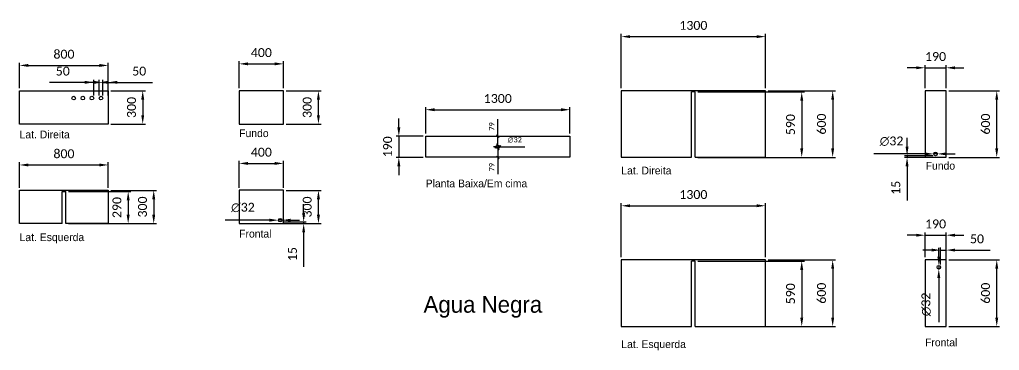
# Model space of a CAD drawing. Header units: millimetres. Extents: x -56792 to 17936, y 561 to 17980.
# Drawn here: x -48576 to -39740, y 14913 to 17896 of the extents above; entities that cross this region are included whole.
import ezdxf

# ---------------------------------------------------------------- set-up
doc = ezdxf.new("R2010")
doc.units = ezdxf.units.MM
doc.header["$LTSCALE"] = 4
doc.styles.add('ROMANS', font='calibri.ttf')
doc.dimstyles.new('DIM.20Grande', dxfattribs={"dimscale": 40, "dimtxt": 1.2, "dimasz": 0.6, "dimexe": 0.2, "dimexo": 0.2, "dimgap": 0.75, "dimtad": 1, "dimtxsty": 'ROMANS', "dimblk": 'OBLIQUE', "dimcen": 0, "dimclrd": 4, "dimclre": 4, "dimclrt": 142, "dimazin": 2, "dimtfac": 1, "dimtmove": 0, "dimatfit": 2, "dimfxl": 1, "dimtolj": 1, "dimtzin": 0, "dimlwd": -1, "dimlwe": -1, "dimarcsym": 0})
doc.dimstyles.new('DIM.40', dxfattribs={"dimscale": 80, "dimtxt": 1, "dimasz": 1, "dimexe": 0.3, "dimexo": 0.3, "dimgap": 0.75, "dimtad": 1, "dimtxsty": 'ROMANS', "dimcen": 0, "dimclrd": 4, "dimclre": 4, "dimclrt": 142, "dimazin": 2, "dimtfac": 1, "dimtmove": 0, "dimatfit": 2, "dimfxl": 1, "dimtolj": 1, "dimtzin": 0, "dimlwd": -1, "dimlwe": -1, "dimarcsym": 0})

# ---------------------------------------------------------------- blocks, each defined once
blk = doc.blocks.new('*D213')
at = {"color": 4, "transparency": 16777216}
for p, q in [((-43150.1, 17277.8), (-43150.1, 17766.2)), ((-41850.1, 17277.8), (-41850.1, 17766.2)), ((-43070.1, 17742.2), (-41930.1, 17742.2))]:
    blk.add_line(p, q, dxfattribs=at)
for points in [[(-43070.1, 17755.5), (-43070.1, 17728.8), (-43150.1, 17742.2)], [(-41930.1, 17755.5), (-41930.1, 17728.8), (-41850.1, 17742.2)]]:
    blk.add_solid(points, dxfattribs=at)
at = {"layer": 'DEFPOINTS', "color": 0, "transparency": 16777216}
for p in [(-41850.1, 17742.2), (-43150.1, 17253.8), (-41850.1, 17253.8)]:
    blk.add_point(p, dxfattribs=at)
at = {"color": 142, "transparency": 16777216, "insert": (-42500.1, 17843.2), "char_height": 80, "attachment_point": 5, "style": 'ROMANS'}
blk.add_mtext('\\A1;1300', dxfattribs=at)
blk = doc.blocks.new('*D214')
at = {"color": 4, "transparency": 16777216}
for p, q in [((-41826.1, 17253.8), (-41219.9, 17253.8)), ((-41243.9, 17173.8), (-41243.9, 16733.8)), ((-41826.1, 16653.8), (-41219.9, 16653.8))]:
    blk.add_line(p, q, dxfattribs=at)
for points in [[(-41257.2, 17173.8), (-41230.5, 17173.8), (-41243.9, 17253.8)], [(-41257.2, 16733.8), (-41230.5, 16733.8), (-41243.9, 16653.8)]]:
    blk.add_solid(points, dxfattribs=at)
at = {"layer": 'DEFPOINTS', "color": 0, "transparency": 16777216}
for p in [(-41850.1, 17253.8), (-41850.1, 16653.8), (-41243.9, 16653.8)]:
    blk.add_point(p, dxfattribs=at)
at = {"color": 142, "transparency": 16777216, "insert": (-41344.8, 16953.8), "char_height": 80, "attachment_point": 5, "rotation": 90, "style": 'ROMANS'}
blk.add_mtext('\\A1;600', dxfattribs=at)
blk = doc.blocks.new('*D215')
at = {"color": 4, "transparency": 16777216}
for p, q in [((-43150.1, 15752.8), (-43150.1, 16241.1)), ((-43070.1, 16217.1), (-41930.1, 16217.1)), ((-41850.1, 15752.8), (-41850.1, 16241.1))]:
    blk.add_line(p, q, dxfattribs=at)
for points in [[(-43070.1, 16230.5), (-43070.1, 16203.8), (-43150.1, 16217.1)], [(-41930.1, 16230.5), (-41930.1, 16203.8), (-41850.1, 16217.1)]]:
    blk.add_solid(points, dxfattribs=at)
at = {"layer": 'DEFPOINTS', "color": 0, "transparency": 16777216}
for p in [(-41850.1, 16217.1), (-43150.1, 15728.8), (-41850.1, 15728.8)]:
    blk.add_point(p, dxfattribs=at)
at = {"color": 142, "transparency": 16777216, "insert": (-42500.1, 16318.1), "char_height": 80, "attachment_point": 5, "style": 'ROMANS'}
blk.add_mtext('\\A1;1300', dxfattribs=at)
blk = doc.blocks.new('*D216')
at = {"color": 4, "transparency": 16777216}
for p, q in [((-41826.1, 15728.8), (-41219.9, 15728.8)), ((-41243.9, 15648.8), (-41243.9, 15208.8)), ((-41826.1, 15128.8), (-41219.9, 15128.8))]:
    blk.add_line(p, q, dxfattribs=at)
for points in [[(-41257.2, 15648.8), (-41230.5, 15648.8), (-41243.9, 15728.8)], [(-41257.2, 15208.8), (-41230.5, 15208.8), (-41243.9, 15128.8)]]:
    blk.add_solid(points, dxfattribs=at)
at = {"layer": 'DEFPOINTS', "color": 0, "transparency": 16777216}
for p in [(-41850.1, 15728.8), (-41850.1, 15128.8), (-41243.9, 15128.8)]:
    blk.add_point(p, dxfattribs=at)
at = {"color": 142, "transparency": 16777216, "insert": (-41344.8, 15428.8), "char_height": 80, "attachment_point": 5, "rotation": 90, "style": 'ROMANS'}
blk.add_mtext('\\A1;600', dxfattribs=at)
blk = doc.blocks.new('*D217')
at = {"color": 4, "transparency": 16777216}
for p, q in [((-40491, 17461.1), (-40571, 17461.1)), ((-40411, 17277.8), (-40411, 17485.1)), ((-40411, 17461.1), (-40221, 17461.1)), ((-40221, 17277.8), (-40221, 17485.1)), ((-40141, 17461.1), (-40061, 17461.1))]:
    blk.add_line(p, q, dxfattribs=at)
for points in [[(-40491, 17474.5), (-40491, 17447.8), (-40411, 17461.1)], [(-40141, 17474.5), (-40141, 17447.8), (-40221, 17461.1)]]:
    blk.add_solid(points, dxfattribs=at)
at = {"layer": 'DEFPOINTS', "color": 0, "transparency": 16777216}
for p in [(-40221, 17461.1), (-40411, 17253.8), (-40221, 17253.8)]:
    blk.add_point(p, dxfattribs=at)
at = {"color": 142, "transparency": 16777216, "insert": (-40316, 17562.1), "char_height": 80, "attachment_point": 5, "style": 'ROMANS'}
blk.add_mtext('\\A1;190', dxfattribs=at)
blk = doc.blocks.new('*D218')
at = {"color": 4, "transparency": 16777216}
for p, q in [((-40197, 17253.8), (-39740.5, 17253.8)), ((-39764.5, 16733.8), (-39764.5, 17173.8)), ((-40197, 16653.8), (-39740.5, 16653.8))]:
    blk.add_line(p, q, dxfattribs=at)
for points in [[(-39777.8, 17173.8), (-39751.1, 17173.8), (-39764.5, 17253.8)], [(-39777.8, 16733.8), (-39751.1, 16733.8), (-39764.5, 16653.8)]]:
    blk.add_solid(points, dxfattribs=at)
at = {"layer": 'DEFPOINTS', "color": 0, "transparency": 16777216}
for p in [(-40221, 17253.8), (-39764.5, 17253.8), (-40221, 16653.8)]:
    blk.add_point(p, dxfattribs=at)
at = {"color": 142, "transparency": 16777216, "insert": (-39865.5, 16953.8), "char_height": 80, "attachment_point": 5, "rotation": 90, "style": 'ROMANS'}
blk.add_mtext('\\A1;600', dxfattribs=at)
blk = doc.blocks.new('*D219')
at = {"color": 4, "transparency": 16777216}
for p, q in [((-40197, 15728.8), (-39740.5, 15728.8)), ((-39764.5, 15208.8), (-39764.5, 15648.8)), ((-40197, 15128.8), (-39740.5, 15128.8))]:
    blk.add_line(p, q, dxfattribs=at)
for points in [[(-39777.8, 15648.8), (-39751.1, 15648.8), (-39764.5, 15728.8)], [(-39777.8, 15208.8), (-39751.1, 15208.8), (-39764.5, 15128.8)]]:
    blk.add_solid(points, dxfattribs=at)
at = {"layer": 'DEFPOINTS', "color": 0, "transparency": 16777216}
for p in [(-40221, 15728.8), (-39764.5, 15728.8), (-40221, 15128.8)]:
    blk.add_point(p, dxfattribs=at)
at = {"color": 142, "transparency": 16777216, "insert": (-39865.5, 15428.8), "char_height": 80, "attachment_point": 5, "rotation": 90, "style": 'ROMANS'}
blk.add_mtext('\\A1;600', dxfattribs=at)
blk = doc.blocks.new('*D220')
at = {"color": 4, "transparency": 16777216}
for p, q in [((-40491, 15951.7), (-40571, 15951.7)), ((-40411, 15752.8), (-40411, 15975.7)), ((-40411, 15951.7), (-40221, 15951.7)), ((-40221, 15752.8), (-40221, 15975.7)), ((-40141, 15951.7), (-40061, 15951.7))]:
    blk.add_line(p, q, dxfattribs=at)
for points in [[(-40491, 15965), (-40491, 15938.3), (-40411, 15951.7)], [(-40141, 15965), (-40141, 15938.3), (-40221, 15951.7)]]:
    blk.add_solid(points, dxfattribs=at)
at = {"layer": 'DEFPOINTS', "color": 0, "transparency": 16777216}
for p in [(-40221, 15951.7), (-40411, 15728.8), (-40221, 15728.8)]:
    blk.add_point(p, dxfattribs=at)
at = {"color": 142, "transparency": 16777216, "insert": (-40316, 16052.7), "char_height": 80, "attachment_point": 5, "style": 'ROMANS'}
blk.add_mtext('\\A1;190', dxfattribs=at)
blk = doc.blocks.new('*D221')
at = {"color": 4, "transparency": 16777216}
for p, q in [((-40573.4, 16748.8), (-40573.4, 16828.8)), ((-40340, 16668.8), (-40597.4, 16668.8)), ((-40340, 16653.8), (-40597.4, 16653.8)), ((-40573.4, 16668.8), (-40573.4, 16653.8)), ((-40573.4, 16573.8), (-40573.4, 16264.2))]:
    blk.add_line(p, q, dxfattribs=at)
for points in [[(-40586.8, 16748.8), (-40560.1, 16748.8), (-40573.4, 16668.8)], [(-40586.8, 16573.8), (-40560.1, 16573.8), (-40573.4, 16653.8)]]:
    blk.add_solid(points, dxfattribs=at)
at = {"layer": 'DEFPOINTS', "color": 0, "transparency": 16777216}
for p in [(-40573.4, 16653.8), (-40316, 16668.8), (-40316, 16653.8)]:
    blk.add_point(p, dxfattribs=at)
at = {"color": 142, "transparency": 16777216, "insert": (-40674.1, 16379), "char_height": 80, "attachment_point": 5, "rotation": 90, "style": 'ROMANS'}
blk.add_mtext('\\A1;15', dxfattribs=at)
blk = doc.blocks.new('*D222')
at = {"color": 4, "transparency": 16777216}
for p, q in [((-44913.8, 16867.8), (-44913.8, 17107.1)), ((-44833.8, 17083.1), (-43693.8, 17083.1)), ((-43613.8, 16867.8), (-43613.8, 17107.1))]:
    blk.add_line(p, q, dxfattribs=at)
for points in [[(-44833.8, 17096.5), (-44833.8, 17069.8), (-44913.8, 17083.1)], [(-43693.8, 17096.5), (-43693.8, 17069.8), (-43613.8, 17083.1)]]:
    blk.add_solid(points, dxfattribs=at)
at = {"layer": 'DEFPOINTS', "color": 0, "transparency": 16777216}
for p in [(-43613.8, 17083.1), (-44913.8, 16843.8), (-43613.8, 16843.8)]:
    blk.add_point(p, dxfattribs=at)
at = {"color": 142, "transparency": 16777216, "insert": (-44263.8, 17184.1), "char_height": 80, "attachment_point": 5, "style": 'ROMANS'}
blk.add_mtext('\\A1;1300', dxfattribs=at)
blk = doc.blocks.new('*D223')
at = {"color": 4, "transparency": 16777216}
for p, q in [((-45156, 16923.8), (-45156, 17003.8)), ((-44937.8, 16843.8), (-45180, 16843.8)), ((-45156, 16843.8), (-45156, 16653.8)), ((-44937.8, 16653.8), (-45180, 16653.8)), ((-45156, 16573.8), (-45156, 16493.8))]:
    blk.add_line(p, q, dxfattribs=at)
for points in [[(-45169.4, 16923.8), (-45142.7, 16923.8), (-45156, 16843.8)], [(-45169.4, 16573.8), (-45142.7, 16573.8), (-45156, 16653.8)]]:
    blk.add_solid(points, dxfattribs=at)
at = {"layer": 'DEFPOINTS', "color": 0, "transparency": 16777216}
for p in [(-44913.8, 16843.8), (-45156, 16653.8), (-44913.8, 16653.8)]:
    blk.add_point(p, dxfattribs=at)
at = {"color": 142, "transparency": 16777216, "insert": (-45257, 16748.8), "char_height": 80, "attachment_point": 5, "rotation": 90, "style": 'ROMANS'}
blk.add_mtext('\\A1;190', dxfattribs=at)
blk = doc.blocks.new('*D206')
at = {"color": 4, "transparency": 16777216}
for p, q in [((-40351, 15817.5), (-40431, 15817.5)), ((-40271, 15686.8), (-40271, 15841.5)), ((-40271, 15817.5), (-40221, 15817.5)), ((-40221, 15686.8), (-40221, 15841.5)), ((-40141, 15817.5), (-39823.9, 15817.5))]:
    blk.add_line(p, q, dxfattribs=at)
for points in [[(-40351, 15830.9), (-40351, 15804.2), (-40271, 15817.5)], [(-40141, 15830.9), (-40141, 15804.2), (-40221, 15817.5)]]:
    blk.add_solid(points, dxfattribs=at)
at = {"layer": 'DEFPOINTS', "color": 0, "transparency": 16777216}
for p in [(-40221, 15817.5), (-40271, 15662.8), (-40221, 15662.8)]:
    blk.add_point(p, dxfattribs=at)
at = {"color": 142, "transparency": 16777216, "insert": (-39942.4, 15918.5), "char_height": 80, "attachment_point": 5, "style": 'ROMANS'}
blk.add_mtext('\\A1;50', dxfattribs=at)
blk = doc.blocks.new('*D236')
at = {"color": 4, "transparency": 16777216}
for p, q in [((-48575.8, 17277.8), (-48575.8, 17506.5)), ((-47775.8, 17277.8), (-47775.8, 17506.5)), ((-48495.8, 17482.5), (-47855.8, 17482.5))]:
    blk.add_line(p, q, dxfattribs=at)
for points in [[(-48495.8, 17495.9), (-48495.8, 17469.2), (-48575.8, 17482.5)], [(-47855.8, 17495.9), (-47855.8, 17469.2), (-47775.8, 17482.5)]]:
    blk.add_solid(points, dxfattribs=at)
at = {"layer": 'DEFPOINTS', "color": 0, "transparency": 16777216}
for p in [(-47775.8, 17482.5), (-48575.8, 17253.8), (-47775.8, 17253.8)]:
    blk.add_point(p, dxfattribs=at)
at = {"color": 142, "transparency": 16777216, "insert": (-48175.8, 17583.5), "char_height": 80, "attachment_point": 5, "style": 'ROMANS'}
blk.add_mtext('\\A1;800', dxfattribs=at)
blk = doc.blocks.new('*D237')
at = {"color": 4, "transparency": 16777216}
for p, q in [((-47751.8, 17253.8), (-47441.6, 17253.8)), ((-47465.6, 17173.8), (-47465.6, 17033.8)), ((-47751.8, 16953.8), (-47441.6, 16953.8))]:
    blk.add_line(p, q, dxfattribs=at)
for points in [[(-47478.9, 17173.8), (-47452.2, 17173.8), (-47465.6, 17253.8)], [(-47478.9, 17033.8), (-47452.2, 17033.8), (-47465.6, 16953.8)]]:
    blk.add_solid(points, dxfattribs=at)
at = {"layer": 'DEFPOINTS', "color": 0, "transparency": 16777216}
for p in [(-47775.8, 17253.8), (-47775.8, 16953.8), (-47465.6, 16953.8)]:
    blk.add_point(p, dxfattribs=at)
at = {"color": 142, "transparency": 16777216, "insert": (-47566.6, 17103.8), "char_height": 80, "attachment_point": 5, "rotation": 90, "style": 'ROMANS'}
blk.add_mtext('\\A1;300', dxfattribs=at)
blk = doc.blocks.new('*D242')
at = {"color": 4, "transparency": 16777216}
for p, q in [((-40412, 16684.8), (-40872.2, 16684.8)), ((-40300, 16684.8), (-40332, 16684.8)), ((-40220, 16684.8), (-40140, 16684.8))]:
    blk.add_line(p, q, dxfattribs=at)
for points in [[(-40412, 16698.2), (-40412, 16671.5), (-40332, 16684.8)], [(-40220, 16698.2), (-40220, 16671.5), (-40300, 16684.8)]]:
    blk.add_solid(points, dxfattribs=at)
at = {"layer": 'DEFPOINTS', "color": 0, "transparency": 16777216}
for p in [(-40332, 16684.8), (-40300, 16684.8)]:
    blk.add_point(p, dxfattribs=at)
at = {"color": 142, "transparency": 16777216, "insert": (-40713, 16798.8), "char_height": 80, "attachment_point": 5, "style": 'ROMANS'}
blk.add_mtext('\\A1;∅32', dxfattribs=at)
blk = doc.blocks.new('*D243')
at = {"color": 4, "transparency": 16777216}
for p, q in [((-40287, 15758.8), (-40287, 15838.8)), ((-40287, 15678.8), (-40287, 15646.8)), ((-40287, 15566.8), (-40287, 15168.5))]:
    blk.add_line(p, q, dxfattribs=at)
for points in [[(-40300.4, 15758.8), (-40273.7, 15758.8), (-40287, 15678.8)], [(-40300.4, 15566.8), (-40273.7, 15566.8), (-40287, 15646.8)]]:
    blk.add_solid(points, dxfattribs=at)
at = {"layer": 'DEFPOINTS', "color": 0, "transparency": 16777216}
for p in [(-40287, 15678.8), (-40287, 15646.8)]:
    blk.add_point(p, dxfattribs=at)
at = {"color": 142, "transparency": 16777216, "insert": (-40400.9, 15327.7), "char_height": 80, "attachment_point": 5, "rotation": 90, "style": 'ROMANS'}
blk.add_mtext('\\A1;∅32', dxfattribs=at)
blk = doc.blocks.new('*D210')
at = {"color": 4, "transparency": 16777216}
for p, q in [((-47905.8, 17330), (-47985.8, 17330)), ((-47825.8, 17211.8), (-47825.8, 17354)), ((-47825.8, 17330), (-47775.8, 17330)), ((-47775.8, 17211.8), (-47775.8, 17354)), ((-47695.8, 17330), (-47378.7, 17330))]:
    blk.add_line(p, q, dxfattribs=at)
for points in [[(-47905.8, 17343.3), (-47905.8, 17316.6), (-47825.8, 17330)], [(-47695.8, 17343.3), (-47695.8, 17316.6), (-47775.8, 17330)]]:
    blk.add_solid(points, dxfattribs=at)
at = {"layer": 'DEFPOINTS', "color": 0, "transparency": 16777216}
for p in [(-47775.8, 17330), (-47825.8, 17187.8), (-47775.8, 17187.8)]:
    blk.add_point(p, dxfattribs=at)
at = {"color": 142, "transparency": 16777216, "insert": (-47497.3, 17431), "char_height": 80, "attachment_point": 5, "style": 'ROMANS'}
blk.add_mtext('\\A1;50', dxfattribs=at)
blk = doc.blocks.new('*D211')
at = {"color": 4, "transparency": 16777216}
for p, q in [((-47987.8, 17330), (-48305, 17330)), ((-47907.8, 17211.8), (-47907.8, 17354)), ((-47857.8, 17330), (-47907.8, 17330)), ((-47857.8, 17211.8), (-47857.8, 17354)), ((-47777.8, 17330), (-47697.8, 17330))]:
    blk.add_line(p, q, dxfattribs=at)
for points in [[(-47987.8, 17343.3), (-47987.8, 17316.6), (-47907.8, 17330)], [(-47777.8, 17343.3), (-47777.8, 17316.6), (-47857.8, 17330)]]:
    blk.add_solid(points, dxfattribs=at)
at = {"layer": 'DEFPOINTS', "color": 0, "transparency": 16777216}
for p in [(-47907.8, 17330), (-47907.8, 17187.8), (-47857.8, 17187.8)]:
    blk.add_point(p, dxfattribs=at)
at = {"color": 142, "transparency": 16777216, "insert": (-48186.4, 17431), "char_height": 80, "attachment_point": 5, "style": 'ROMANS'}
blk.add_mtext('\\A1;50', dxfattribs=at)
blk = doc.blocks.new('*D245')
at = {"color": 4, "transparency": 16777216}
for p, q in [((-48575.8, 16380.3), (-48575.8, 16609)), ((-48495.8, 16585), (-47855.8, 16585)), ((-47775.8, 16380.3), (-47775.8, 16609))]:
    blk.add_line(p, q, dxfattribs=at)
for points in [[(-48495.8, 16598.3), (-48495.8, 16571.7), (-48575.8, 16585)], [(-47855.8, 16598.3), (-47855.8, 16571.7), (-47775.8, 16585)]]:
    blk.add_solid(points, dxfattribs=at)
at = {"layer": 'DEFPOINTS', "color": 0, "transparency": 16777216}
for p in [(-47775.8, 16585), (-48575.8, 16356.3), (-47775.8, 16356.3)]:
    blk.add_point(p, dxfattribs=at)
at = {"color": 142, "transparency": 16777216, "insert": (-48175.8, 16686), "char_height": 80, "attachment_point": 5, "style": 'ROMANS'}
blk.add_mtext('\\A1;800', dxfattribs=at)
blk = doc.blocks.new('*D246')
at = {"color": 4, "transparency": 16777216}
for p, q in [((-47751.8, 16356.3), (-47342.5, 16356.3)), ((-47366.5, 16276.3), (-47366.5, 16136.3)), ((-47751.8, 16056.3), (-47342.5, 16056.3))]:
    blk.add_line(p, q, dxfattribs=at)
for points in [[(-47379.9, 16276.3), (-47353.2, 16276.3), (-47366.5, 16356.3)], [(-47379.9, 16136.3), (-47353.2, 16136.3), (-47366.5, 16056.3)]]:
    blk.add_solid(points, dxfattribs=at)
at = {"layer": 'DEFPOINTS', "color": 0, "transparency": 16777216}
for p in [(-47775.8, 16356.3), (-47775.8, 16056.3), (-47366.5, 16056.3)]:
    blk.add_point(p, dxfattribs=at)
at = {"color": 142, "transparency": 16777216, "insert": (-47467.5, 16206.3), "char_height": 80, "attachment_point": 5, "rotation": 90, "style": 'ROMANS'}
blk.add_mtext('\\A1;300', dxfattribs=at)
blk = doc.blocks.new('*D247')
at = {"color": 4, "transparency": 16777216}
for p, q in [((-46595.7, 17277.8), (-46595.7, 17520.6)), ((-46515.7, 17496.6), (-46275.7, 17496.6)), ((-46195.7, 17277.8), (-46195.7, 17520.6))]:
    blk.add_line(p, q, dxfattribs=at)
for points in [[(-46515.7, 17509.9), (-46515.7, 17483.3), (-46595.7, 17496.6)], [(-46275.7, 17509.9), (-46275.7, 17483.3), (-46195.7, 17496.6)]]:
    blk.add_solid(points, dxfattribs=at)
at = {"layer": 'DEFPOINTS', "color": 0, "transparency": 16777216}
for p in [(-46195.7, 17496.6), (-46595.7, 17253.8), (-46195.7, 17253.8)]:
    blk.add_point(p, dxfattribs=at)
at = {"color": 142, "transparency": 16777216, "insert": (-46395.7, 17597.6), "char_height": 80, "attachment_point": 5, "style": 'ROMANS'}
blk.add_mtext('\\A1;400', dxfattribs=at)
blk = doc.blocks.new('*D248')
at = {"color": 4, "transparency": 16777216}
for p, q in [((-46171.7, 17253.8), (-45857.1, 17253.8)), ((-45881.1, 17033.8), (-45881.1, 17173.8)), ((-46171.7, 16953.8), (-45857.1, 16953.8))]:
    blk.add_line(p, q, dxfattribs=at)
for points in [[(-45894.5, 17173.8), (-45867.8, 17173.8), (-45881.1, 17253.8)], [(-45894.5, 17033.8), (-45867.8, 17033.8), (-45881.1, 16953.8)]]:
    blk.add_solid(points, dxfattribs=at)
at = {"layer": 'DEFPOINTS', "color": 0, "transparency": 16777216}
for p in [(-46195.7, 17253.8), (-45881.1, 17253.8), (-46195.7, 16953.8)]:
    blk.add_point(p, dxfattribs=at)
at = {"color": 142, "transparency": 16777216, "insert": (-45982.1, 17103.8), "char_height": 80, "attachment_point": 5, "rotation": 90, "style": 'ROMANS'}
blk.add_mtext('\\A1;300', dxfattribs=at)
blk = doc.blocks.new('*D249')
at = {"color": 4, "transparency": 16777216}
for p, q in [((-46595.7, 16380.3), (-46595.7, 16623.1)), ((-46195.7, 16380.3), (-46195.7, 16623.1)), ((-46515.7, 16599.1), (-46275.7, 16599.1))]:
    blk.add_line(p, q, dxfattribs=at)
for points in [[(-46515.7, 16612.4), (-46515.7, 16585.7), (-46595.7, 16599.1)], [(-46275.7, 16612.4), (-46275.7, 16585.7), (-46195.7, 16599.1)]]:
    blk.add_solid(points, dxfattribs=at)
at = {"layer": 'DEFPOINTS', "color": 0, "transparency": 16777216}
for p in [(-46195.7, 16599.1), (-46595.7, 16356.3), (-46195.7, 16356.3)]:
    blk.add_point(p, dxfattribs=at)
at = {"color": 142, "transparency": 16777216, "insert": (-46395.7, 16700), "char_height": 80, "attachment_point": 5, "style": 'ROMANS'}
blk.add_mtext('\\A1;400', dxfattribs=at)
blk = doc.blocks.new('*D250')
at = {"color": 4, "transparency": 16777216}
for p, q in [((-46171.7, 16356.3), (-45857.1, 16356.3)), ((-45881.1, 16136.3), (-45881.1, 16276.3)), ((-46171.7, 16056.3), (-45857.1, 16056.3))]:
    blk.add_line(p, q, dxfattribs=at)
for points in [[(-45894.5, 16276.3), (-45867.8, 16276.3), (-45881.1, 16356.3)], [(-45894.5, 16136.3), (-45867.8, 16136.3), (-45881.1, 16056.3)]]:
    blk.add_solid(points, dxfattribs=at)
at = {"layer": 'DEFPOINTS', "color": 0, "transparency": 16777216}
for p in [(-46195.7, 16356.3), (-45881.1, 16356.3), (-46195.7, 16056.3)]:
    blk.add_point(p, dxfattribs=at)
at = {"color": 142, "transparency": 16777216, "insert": (-45982.1, 16206.3), "char_height": 80, "attachment_point": 5, "rotation": 90, "style": 'ROMANS'}
blk.add_mtext('\\A1;300', dxfattribs=at)
blk = doc.blocks.new('*D212')
at = {"color": 4, "transparency": 16777216}
for p, q in [((-46014.4, 16151.3), (-46014.4, 16231.3)), ((-46202.7, 16071.3), (-45990.4, 16071.3)), ((-46202.7, 16056.3), (-45990.4, 16056.3)), ((-46014.4, 16071.3), (-46014.4, 16056.3)), ((-46014.4, 15976.3), (-46014.4, 15666.6))]:
    blk.add_line(p, q, dxfattribs=at)
for points in [[(-46027.7, 16151.3), (-46001.1, 16151.3), (-46014.4, 16071.3)], [(-46027.7, 15976.3), (-46001.1, 15976.3), (-46014.4, 16056.3)]]:
    blk.add_solid(points, dxfattribs=at)
at = {"layer": 'DEFPOINTS', "color": 0, "transparency": 16777216}
for p in [(-46226.7, 16071.3), (-46226.7, 16056.3), (-46014.4, 16056.3)]:
    blk.add_point(p, dxfattribs=at)
at = {"color": 142, "transparency": 16777216, "insert": (-46115.1, 15781.5), "char_height": 80, "attachment_point": 5, "rotation": 90, "style": 'ROMANS'}
blk.add_mtext('\\A1;15', dxfattribs=at)
blk = doc.blocks.new('*D251')
at = {"color": 4, "transparency": 16777216}
for p, q in [((-46322.7, 16087.3), (-46720.9, 16087.3)), ((-46210.7, 16087.3), (-46242.7, 16087.3)), ((-46130.7, 16087.3), (-46050.7, 16087.3))]:
    blk.add_line(p, q, dxfattribs=at)
for points in [[(-46322.7, 16100.6), (-46322.7, 16074), (-46242.7, 16087.3)], [(-46130.7, 16100.6), (-46130.7, 16074), (-46210.7, 16087.3)]]:
    blk.add_solid(points, dxfattribs=at)
at = {"layer": 'DEFPOINTS', "color": 0, "transparency": 16777216}
for p in [(-46242.7, 16087.3), (-46210.7, 16087.3)]:
    blk.add_point(p, dxfattribs=at)
at = {"color": 142, "transparency": 16777216, "insert": (-46561.8, 16201.2), "char_height": 80, "attachment_point": 5, "style": 'ROMANS'}
blk.add_mtext('\\A1;∅32', dxfattribs=at)
blk = doc.blocks.new('*D256')
at = {"color": 4, "transparency": 16777216}
for p, q in [((-42460.1, 17243.8), (-41499, 17243.8)), ((-41523, 17163.8), (-41523, 16733.8)), ((-42460.1, 16653.8), (-41499, 16653.8))]:
    blk.add_line(p, q, dxfattribs=at)
for points in [[(-41536.3, 17163.8), (-41509.6, 17163.8), (-41523, 17243.8)], [(-41536.3, 16733.8), (-41509.6, 16733.8), (-41523, 16653.8)]]:
    blk.add_solid(points, dxfattribs=at)
at = {"layer": 'DEFPOINTS', "color": 0, "transparency": 16777216}
for p in [(-42484.1, 17243.8), (-42484.1, 16653.8), (-41523, 16653.8)]:
    blk.add_point(p, dxfattribs=at)
at = {"color": 142, "transparency": 16777216, "insert": (-41624, 16948.8), "char_height": 80, "attachment_point": 5, "rotation": 90, "style": 'ROMANS'}
blk.add_mtext('\\A1;590', dxfattribs=at)
blk = doc.blocks.new('*D258')
at = {"color": 4, "transparency": 16777216}
for p, q in [((-48135.8, 16346.3), (-47572.7, 16346.3)), ((-47596.7, 16266.3), (-47596.7, 16136.3)), ((-48135.8, 16056.3), (-47572.7, 16056.3))]:
    blk.add_line(p, q, dxfattribs=at)
for points in [[(-47610, 16266.3), (-47583.4, 16266.3), (-47596.7, 16346.3)], [(-47610, 16136.3), (-47583.4, 16136.3), (-47596.7, 16056.3)]]:
    blk.add_solid(points, dxfattribs=at)
at = {"layer": 'DEFPOINTS', "color": 0, "transparency": 16777216}
for p in [(-48159.8, 16346.3), (-48159.8, 16056.3), (-47596.7, 16056.3)]:
    blk.add_point(p, dxfattribs=at)
at = {"color": 142, "transparency": 16777216, "insert": (-47697.7, 16201.3), "char_height": 80, "attachment_point": 5, "rotation": 90, "style": 'ROMANS'}
blk.add_mtext('\\A1;290', dxfattribs=at)
blk = doc.blocks.new('*D259')
at = {"color": 4, "transparency": 16777216}
for p, q in [((-42460.1, 15718.8), (-41499, 15718.8)), ((-41523, 15638.8), (-41523, 15208.8)), ((-42460.1, 15128.8), (-41499, 15128.8))]:
    blk.add_line(p, q, dxfattribs=at)
for points in [[(-41536.3, 15638.8), (-41509.6, 15638.8), (-41523, 15718.8)], [(-41536.3, 15208.8), (-41509.6, 15208.8), (-41523, 15128.8)]]:
    blk.add_solid(points, dxfattribs=at)
at = {"layer": 'DEFPOINTS', "color": 0, "transparency": 16777216}
for p in [(-42484.1, 15718.8), (-42484.1, 15128.8), (-41523, 15128.8)]:
    blk.add_point(p, dxfattribs=at)
at = {"color": 142, "transparency": 16777216, "insert": (-41624, 15423.8), "char_height": 80, "attachment_point": 5, "rotation": 90, "style": 'ROMANS'}
blk.add_mtext('\\A1;590', dxfattribs=at)
blk = doc.blocks.new('_Oblique')
at = {"color": 0, "linetype": 'ByBlock', "lineweight": -2}
blk.add_line((-0.5, -0.5), (0.5, 0.5), dxfattribs=at)
blk = doc.blocks.new('*D266')
at = {"color": 4, "transparency": 16777216}
for p, q in [((-44263.8, 16843.8), (-44263.8, 16997)), ((-44263.8, 16764.8), (-44263.8, 16843.8))]:
    blk.add_line(p, q, dxfattribs=at)
at = {"layer": 'DEFPOINTS', "color": 0, "transparency": 16777216}
for p in [(-44263.8, 16843.8), (-44263.8, 16843.8), (-44263.8, 16764.8)]:
    blk.add_point(p, dxfattribs=at)
at = {"color": 4, "transparency": 16777216, "xscale": 24, "yscale": 24, "zscale": 24}
for p, rotation in [((-44263.8, 16843.8), 90), ((-44263.8, 16764.8), 270)]:
    blk.add_blockref('_Oblique', p, dxfattribs=dict(at, rotation=rotation))
at = {"color": 142, "transparency": 16777216, "insert": (-44318.4, 16932.4), "char_height": 48, "attachment_point": 5, "rotation": 90, "style": 'ROMANS'}
blk.add_mtext('\\A1;79', dxfattribs=at)
blk = doc.blocks.new('*D267')
at = {"color": 4, "transparency": 16777216}
for p, q in [((-44279.8, 16748.8), (-44303.8, 16748.8)), ((-44279.8, 16748.8), (-44247.8, 16748.8)), ((-44247.8, 16748.8), (-44020.8, 16748.8))]:
    blk.add_line(p, q, dxfattribs=at)
at = {"layer": 'DEFPOINTS', "color": 0, "transparency": 16777216}
for p in [(-44279.8, 16748.8), (-44247.8, 16748.8)]:
    blk.add_point(p, dxfattribs=at)
at = {"color": 4, "transparency": 16777216, "xscale": 24, "yscale": 24, "zscale": 24}
blk.add_blockref('_Oblique', (-44279.8, 16748.8), dxfattribs=at)
at = {"color": 4, "transparency": 16777216, "xscale": 24, "yscale": 24, "zscale": 24, "rotation": 180}
blk.add_blockref('_Oblique', (-44247.8, 16748.8), dxfattribs=at)
at = {"color": 142, "transparency": 16777216, "insert": (-44110.3, 16811.2), "char_height": 48, "attachment_point": 5, "style": 'ROMANS'}
blk.add_mtext('\\A1;∅32', dxfattribs=at)
blk = doc.blocks.new('*D268')
at = {"color": 4, "transparency": 16777216}
for p, q in [((-44263.8, 16732.8), (-44263.8, 16653.8)), ((-44263.8, 16653.8), (-44263.8, 16500.7))]:
    blk.add_line(p, q, dxfattribs=at)
at = {"layer": 'DEFPOINTS', "color": 0, "transparency": 16777216}
for p in [(-44263.8, 16732.8), (-44263.8, 16653.8), (-44263.8, 16653.8)]:
    blk.add_point(p, dxfattribs=at)
at = {"color": 4, "transparency": 16777216, "xscale": 24, "yscale": 24, "zscale": 24}
for p, rotation in [((-44263.8, 16732.8), 90), ((-44263.8, 16653.8), 270)]:
    blk.add_blockref('_Oblique', p, dxfattribs=dict(at, rotation=rotation))
at = {"color": 142, "transparency": 16777216, "insert": (-44318.4, 16565.3), "char_height": 48, "attachment_point": 5, "rotation": 90, "style": 'ROMANS'}
blk.add_mtext('\\A1;79', dxfattribs=at)

msp = doc.modelspace()

# ---------------------------------------------------------------- linework, layer by layer
for p, q in [((-48575.842, 17253.844), (-47775.842, 17253.844)), ((-48575.842, 16953.844), (-48575.842, 17253.844)), ((-47775.842, 17253.844), (-47775.842, 16953.844)), ((-46195.667, 17253.844), (-46595.667, 17253.844)), ((-46595.667, 17253.844), (-46595.667, 16953.844)), ((-46195.667, 16953.844), (-46195.667, 17253.844)), ((-41850.082, 17253.844), (-43150.082, 17253.844)), ((-43150.082, 17253.844), (-43150.082, 16653.844)), ((-42516.082, 16653.844), (-42516.082, 17243.844)), ((-42484.082, 17243.844), (-42516.082, 17243.844)), ((-42484.082, 16653.844), (-42484.082, 17243.844)), ((-41850.082, 16653.844), (-41850.082, 17253.844)), ((-40221.03, 17253.844), (-40411.03, 17253.844)), ((-40411.03, 17253.844), (-40411.03, 16653.844)), ((-40221.03, 16653.844), (-40221.03, 17253.844)), ((-47775.842, 16953.844), (-48575.842, 16953.844)), ((-46595.667, 16953.844), (-46195.667, 16953.844)), ((-44913.809, 16843.844), (-43613.809, 16843.844)), ((-44913.809, 16653.844), (-44913.809, 16843.844)), ((-43613.809, 16843.844), (-43613.809, 16653.844)), ((-43613.809, 16653.844), (-44913.809, 16653.844)), ((-43150.082, 16653.844), (-42516.082, 16653.844)), ((-42484.082, 16653.844), (-41850.082, 16653.844)), ((-40411.03, 16653.844), (-40221.03, 16653.844)), ((-48575.842, 16356.308), (-47775.842, 16356.308)), ((-48575.842, 16056.308), (-48575.842, 16356.308)), ((-48191.842, 16346.308), (-48159.842, 16346.308)), ((-48191.842, 16056.308), (-48191.842, 16346.308)), ((-48159.842, 16056.308), (-48159.842, 16346.308)), ((-47775.842, 16356.308), (-47775.842, 16056.308)), ((-46195.667, 16356.308), (-46595.667, 16356.308)), ((-46595.667, 16356.308), (-46595.667, 16056.308)), ((-46195.667, 16056.308), (-46195.667, 16356.308)), ((-48191.842, 16056.308), (-48575.842, 16056.308)), ((-47775.842, 16056.308), (-48159.842, 16056.308)), ((-46595.667, 16056.308), (-46195.667, 16056.308)), ((-41850.082, 15728.812), (-43150.082, 15728.812)), ((-43150.082, 15728.812), (-43150.082, 15128.812)), ((-41850.082, 15128.812), (-41850.082, 15728.812)), ((-40221.03, 15728.812), (-40411.03, 15728.812)), ((-40411.03, 15728.812), (-40411.03, 15128.812)), ((-40221.03, 15128.812), (-40221.03, 15728.812)), ((-42484.082, 15718.812), (-42516.082, 15718.812)), ((-42516.082, 15128.812), (-42516.082, 15718.812)), ((-42484.082, 15128.812), (-42484.082, 15718.812)), ((-43150.082, 15128.812), (-42516.082, 15128.812)), ((-42484.082, 15128.812), (-41850.082, 15128.812)), ((-40411.03, 15128.812), (-40221.03, 15128.812))]:
    msp.add_line(p, q)
for centre in [(-48087.842, 17187.844), (-48005.842, 17187.844), (-47923.842, 17187.844), (-47841.842, 17187.844), (-44263.809, 16748.844), (-40316.03, 16684.844), (-46226.667, 16087.308), (-40287.03, 15662.812)]:
    msp.add_circle(centre, 16)

# ---------------------------------------------------------------- texts
at = {"attachment_point": 1}
for s, insert, char_height in [('Lat. Direita', (-48575.842, 16894.86), 70), ('Fundo', (-46595.667, 16906.359), 70), ('Fundo', (-40405.238, 16613.187), 70), ('Lat. Direita', (-43150.082, 16570.008), 70), ('Planta Baixa/Em cima', (-44913.809, 16453.379), 70), ('Frontal', (-46595.667, 16000.493), 70), ('Lat. Esquerda', (-48575.842, 15968.54), 70), ('Agua Negra', (-44933.69, 15402.677), 150), ('Frontal', (-40411.03, 15020.381), 70), ('Lat. Esquerda', (-43150.082, 15004.246), 70)]:
    msp.add_mtext_dynamic_manual_height_columns(s, width=1300, gutter_width=12.5, heights=[0], dxfattribs=dict(at, insert=insert, char_height=char_height))

# ---------------------------------------------------------------- dimensions: what is measured, and where the dimension line sits
for base, p1, p2, picture, middle in [((-41850.082, 17742.171), (-43150.082, 17253.844), (-41850.082, 17253.844), '*D213', (-42500.082, 17843.155)), ((-47775.842, 17482.536), (-48575.842, 17253.844), (-47775.842, 17253.844), '*D236', (-48175.842, 17583.521)), ((-46195.667, 17496.586), (-46595.667, 17253.844), (-46195.667, 17253.844), '*D247', (-46395.667, 17597.571)), ((-47907.842, 17329.98), (-47857.842, 17187.844), (-47907.842, 17187.844), '*D211', (-48186.427, 17430.965)), ((-47775.842, 17329.98), (-47825.842, 17187.844), (-47775.842, 17187.844), '*D210', (-47497.257, 17430.965)), ((-43613.809, 17083.145), (-44913.809, 16843.844), (-43613.809, 16843.844), '*D222', (-44263.809, 17184.13)), ((-47775.842, 16585), (-48575.842, 16356.308), (-47775.842, 16356.308), '*D245', (-48175.842, 16685.985)), ((-46195.667, 16599.05), (-46595.667, 16356.308), (-46195.667, 16356.308), '*D249', (-46395.667, 16700.035)), ((-41850.082, 16217.139), (-43150.082, 15728.812), (-41850.082, 15728.812), '*D215', (-42500.082, 16318.123)), ((-40221.03, 15817.534), (-40271.03, 15662.812), (-40221.03, 15662.812), '*D206', (-39942.446, 15918.519))]:
    dim = msp.add_linear_dim(base=base, p1=p1, p2=p2, dimstyle='DIM.40')
    dim.commit()
    dim.dimension.update_dxf_attribs({"geometry": picture, "text_midpoint": middle})
for base, p1, p2, picture, middle in [((-40221.03, 17461.121), (-40411.03, 17253.844), (-40221.03, 17253.844), '*D217', (-40316.03, 17461.121)), ((-40221.03, 15951.668), (-40411.03, 15728.812), (-40221.03, 15728.812), '*D220', (-40316.03, 15951.668))]:
    dim = msp.add_linear_dim(base=base, p1=p1, p2=p2, dimstyle='DIM.40')
    dim.commit()
    dim.dimension.update_dxf_attribs({"geometry": picture, "text_midpoint": middle, "dimtype": 160})
for base, p1, p2, picture, middle in [((-47465.581, 16953.844), (-47775.842, 17253.844), (-47775.842, 16953.844), '*D237', (-47465.581, 17103.844)), ((-45881.124, 17253.844), (-46195.667, 16953.844), (-46195.667, 17253.844), '*D248', (-45881.124, 17103.844)), ((-45156.048, 16653.844), (-44913.809, 16843.844), (-44913.809, 16653.844), '*D223', (-45156.048, 16748.844)), ((-47596.712, 16056.308), (-48159.842, 16346.308), (-48159.842, 16056.308), '*D258', (-47596.712, 16201.308)), ((-47366.544, 16056.308), (-47775.842, 16356.308), (-47775.842, 16056.308), '*D246', (-47366.544, 16206.308)), ((-45881.124, 16356.308), (-46195.667, 16056.308), (-46195.667, 16356.308), '*D250', (-45881.124, 16206.308))]:
    dim = msp.add_linear_dim(base=base, p1=p1, p2=p2, angle=90, dimstyle='DIM.40')
    dim.commit()
    dim.dimension.update_dxf_attribs({"geometry": picture, "text_midpoint": middle, "dimtype": 160})
for base, p1, p2, dimstyle, picture, middle in [((-41522.971, 16653.844), (-42484.082, 17243.844), (-42484.082, 16653.844), 'DIM.40', '*D256', (-41623.955, 16948.844)), ((-41243.859, 16653.844), (-41850.082, 17253.844), (-41850.082, 16653.844), 'DIM.40', '*D214', (-41344.843, 16953.844)), ((-39764.477, 17253.844), (-40221.03, 16653.844), (-40221.03, 17253.844), 'DIM.40', '*D218', (-39865.461, 16953.844)), ((-44263.809, 16843.844), (-44263.809, 16764.844), (-44263.809, 16843.844), 'DIM.20Grande', '*D266', (-44318.399, 16932.422)), ((-40573.431, 16653.844), (-40316.03, 16668.844), (-40316.03, 16653.844), 'DIM.40', '*D221', (-40674.108, 16379.013)), ((-44263.809, 16653.844), (-44263.809, 16732.844), (-44263.809, 16653.844), 'DIM.20Grande', '*D268', (-44318.399, 16565.266)), ((-46014.395, 16056.308), (-46226.667, 16071.308), (-46226.667, 16056.308), 'DIM.40', '*D212', (-46115.072, 15781.477)), ((-41243.859, 15128.812), (-41850.082, 15728.812), (-41850.082, 15128.812), 'DIM.40', '*D216', (-41344.843, 15428.812)), ((-39764.477, 15728.812), (-40221.03, 15128.812), (-40221.03, 15728.812), 'DIM.40', '*D219', (-39865.461, 15428.812)), ((-41522.971, 15128.812), (-42484.082, 15718.812), (-42484.082, 15128.812), 'DIM.40', '*D259', (-41623.955, 15423.812))]:
    dim = msp.add_linear_dim(base=base, p1=p1, p2=p2, angle=90, dimstyle=dimstyle)
    dim.commit()
    dim.dimension.update_dxf_attribs({"geometry": picture, "text_midpoint": middle})
for p1, p2, dimstyle, picture, middle in [((-44279.809, 16748.844), (-44247.809, 16748.844), 'DIM.20Grande', '*D267', (-44110.326, 16748.844)), ((-40300.03, 16684.844), (-40332.03, 16684.844), 'DIM.40', '*D242', (-40713.019, 16684.844)), ((-46210.667, 16087.308), (-46242.667, 16087.308), 'DIM.40', '*D251', (-46561.805, 16087.308)), ((-40287.03, 15678.812), (-40287.03, 15646.812), 'DIM.40', '*D243', (-40287.03, 15327.673))]:
    dim = msp.add_diameter_dim_2p(p1=p1, p2=p2, dimstyle=dimstyle)
    dim.commit()
    dim.dimension.update_dxf_attribs({"geometry": picture, "text_midpoint": middle, "dimtype": 163})

doc.saveas('drawing.dxf')
